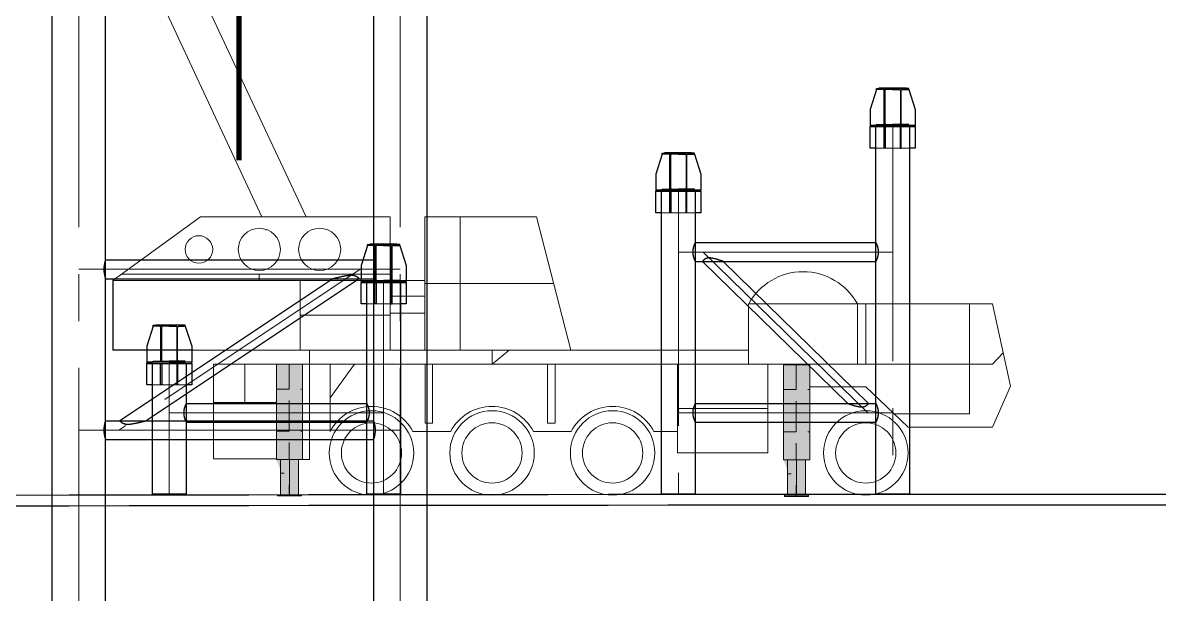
# Model space of a CAD drawing. Extents: x 1767995 to 4174245, y 542814 to 862564.
# Drawn here: x 3443239 to 3464449, y 821384 to 832045 of the extents above; entities that cross this region are included whole.
import ezdxf

# ---------------------------------------------------------------- set-up
doc = ezdxf.new("R2010")
doc.units = 0
doc.header["$LTSCALE"] = 3500
for name, pattern in [('ACAD_ISO08W100', [36, 24, -3, 6, -3]), ('CENTER', [2, 1.25, -0.25, 0.25, -0.25]), ('DASHED', [0.75, 0.5, -0.25])]:
    doc.linetypes.add(name, pattern=pattern)
for name, color, linetype, lineweight in [('1粗实线', 1, 'Continuous', 30), ('3中心线', 6, 'CENTER', 18), ('4虚线', 2, 'DASHED', 18), ('6标注线', 7, 'Continuous', 13), ('细实线', 7, 'Continuous', 15)]:
    doc.layers.add(name, color=color, linetype=linetype, lineweight=lineweight)

# ---------------------------------------------------------------- blocks, each defined once
blk = doc.blocks.new('werwerer')
at = {"layer": '1粗实线', "elevation": 0}
for points in [[(193795, 41794, 0.464316), (193777, 41816), (193651, 41816), (193531, 41444), (193531, 41144), (193651, 41144), (193651, 41164), (193777, 41164, 0.464316), (193795, 41186)], [(193951, 41144), (193651, 41144), (193651, 41164), (193777, 41164, 0.414214), (193795, 41182), (193795, 41798, 0.414214), (193777, 41816), (193651, 41816), (193651, 41836), (193951, 41836), (193951, 41816), (193826, 41816, 0.414214), (193808, 41798), (193808, 41182, 0.414214), (193826, 41164), (193951, 41164)], [(193951, 41144), (194251, 41144), (194251, 41164), (194126, 41164, -0.414214), (194108, 41182), (194108, 41798, -0.414214), (194126, 41816), (194251, 41816), (194251, 41836), (193951, 41836), (193951, 41816), (194077, 41816, -0.414214), (194095, 41798), (194095, 41182, -0.414214), (194077, 41164), (193951, 41164)], [(194108, 41794, -0.464316), (194126, 41816), (194251, 41816), (194371, 41444), (194371, 41144), (194251, 41144), (194251, 41164), (194126, 41164, -0.464316), (194108, 41186)]]:
    blk.add_lwpolyline(points, format="xyb", close=True, dxfattribs=at)
blk.add_lwpolyline([(193701, 41846), (194201, 41846), (194201, 41836), (193701, 41836)], close=True, dxfattribs=at)
blk = doc.blocks.new('tertert')
at = {"layer": '1粗实线'}
for p, q in [((203266, 43306, 0), (206636, 43306, 0)), ((203266, 42955, 0), (206636, 42955, 0)), ((203401, 42955, 0), (206112, 40306, 0)), ((203791, 42955, 0), (206502, 40306, 0)), ((203266, 40306, 0), (206636, 40306, 0)), ((203266, 39955, 0), (206636, 39955, 0))]:
    blk.add_line(p, q, dxfattribs=at)
at = {"layer": '1粗实线', "elevation": 0}
for points in [[(203266, 43306), (203266, 43306), (203266, 43305), (203266, 43305), (203265, 43304), (203265, 43303), (203264, 43301), (203263, 43299), (203262, 43297), (203261, 43295), (203260, 43293), (203259, 43290), (203257, 43287), (203256, 43284), (203255, 43280), (203253, 43276), (203251, 43272), (203250, 43268), (203248, 43264), (203246, 43259), (203244, 43255), (203243, 43250), (203241, 43244), (203239, 43239), (203237, 43234), (203236, 43228), (203234, 43222), (203232, 43216), (203231, 43210), (203229, 43204), (203228, 43198), (203227, 43191), (203225, 43185), (203224, 43178), (203223, 43171), (203223, 43165), (203222, 43158), (203221, 43151), (203221, 43144), (203221, 43137), (203221, 43130), (203221, 43124), (203221, 43117), (203221, 43110), (203222, 43103), (203223, 43096), (203223, 43089), (203224, 43083), (203225, 43076), (203227, 43070), (203228, 43063), (203229, 43057), (203231, 43051), (203232, 43045), (203234, 43039), (203236, 43033), (203237, 43027), (203239, 43022), (203241, 43016), (203243, 43011), (203244, 43006), (203246, 43002), (203248, 42997), (203250, 42993), (203251, 42988), (203253, 42984), (203255, 42981), (203256, 42977), (203257, 42974), (203259, 42971), (203260, 42968), (203261, 42966), (203262, 42964), (203263, 42962), (203264, 42960), (203265, 42958), (203265, 42957), (203266, 42956), (203266, 42955), (203266, 42955), (203266, 42955)], [(206636, 43306), (206636, 43306), (206637, 43305), (206637, 43305), (206637, 43304), (206638, 43303), (206639, 43301), (206640, 43299), (206641, 43297), (206642, 43295), (206643, 43293), (206644, 43290), (206645, 43287), (206647, 43284), (206648, 43280), (206650, 43276), (206652, 43272), (206653, 43268), (206655, 43264), (206657, 43259), (206658, 43255), (206660, 43250), (206662, 43244), (206664, 43239), (206666, 43234), (206667, 43228), (206669, 43222), (206671, 43216), (206672, 43210), (206674, 43204), (206675, 43198), (206676, 43191), (206677, 43185), (206679, 43178), (206679, 43171), (206680, 43165), (206681, 43158), (206681, 43151), (206682, 43144), (206682, 43137), (206682, 43130), (206682, 43124), (206682, 43117), (206681, 43110), (206681, 43103), (206680, 43096), (206679, 43089), (206679, 43083), (206677, 43076), (206676, 43070), (206675, 43063), (206674, 43057), (206672, 43051), (206671, 43045), (206669, 43039), (206667, 43033), (206666, 43027), (206664, 43022), (206662, 43016), (206660, 43011), (206658, 43006), (206657, 43002), (206655, 42997), (206653, 42993), (206652, 42988), (206650, 42984), (206648, 42981), (206647, 42977), (206645, 42974), (206644, 42971), (206643, 42968), (206642, 42966), (206641, 42964), (206640, 42962), (206639, 42960), (206638, 42958), (206637, 42957), (206637, 42956), (206637, 42955), (206636, 42955), (206636, 42955)], [(203266, 40306), (203266, 40306), (203266, 40305), (203266, 40305), (203265, 40304), (203265, 40303), (203264, 40301), (203263, 40299), (203262, 40297), (203261, 40295), (203260, 40293), (203259, 40290), (203257, 40287), (203256, 40284), (203255, 40280), (203253, 40276), (203251, 40272), (203250, 40268), (203248, 40264), (203246, 40259), (203244, 40255), (203243, 40250), (203241, 40244), (203239, 40239), (203237, 40234), (203236, 40228), (203234, 40222), (203232, 40216), (203231, 40210), (203229, 40204), (203228, 40198), (203227, 40191), (203225, 40185), (203224, 40178), (203223, 40171), (203223, 40165), (203222, 40158), (203221, 40151), (203221, 40144), (203221, 40137), (203221, 40130), (203221, 40124), (203221, 40117), (203221, 40110), (203222, 40103), (203223, 40096), (203223, 40089), (203224, 40083), (203225, 40076), (203227, 40070), (203228, 40063), (203229, 40057), (203231, 40051), (203232, 40045), (203234, 40039), (203236, 40033), (203237, 40027), (203239, 40022), (203241, 40016), (203243, 40011), (203244, 40006), (203246, 40002), (203248, 39997), (203250, 39993), (203251, 39988), (203253, 39984), (203255, 39981), (203256, 39977), (203257, 39974), (203259, 39971), (203260, 39968), (203261, 39966), (203262, 39964), (203263, 39962), (203264, 39960), (203265, 39958), (203265, 39957), (203266, 39956), (203266, 39955), (203266, 39955), (203266, 39955)], [(206636, 40306), (206636, 40306), (206637, 40305), (206637, 40305), (206637, 40304), (206638, 40303), (206639, 40301), (206640, 40299), (206641, 40297), (206642, 40295), (206643, 40293), (206644, 40290), (206645, 40287), (206647, 40284), (206648, 40280), (206650, 40276), (206652, 40272), (206653, 40268), (206655, 40264), (206657, 40259), (206658, 40255), (206660, 40250), (206662, 40244), (206664, 40239), (206666, 40234), (206667, 40228), (206669, 40222), (206671, 40216), (206672, 40210), (206674, 40204), (206675, 40198), (206676, 40191), (206677, 40185), (206679, 40178), (206679, 40171), (206680, 40165), (206681, 40158), (206681, 40151), (206682, 40144), (206682, 40137), (206682, 40130), (206682, 40124), (206682, 40117), (206681, 40110), (206681, 40103), (206680, 40096), (206679, 40089), (206679, 40083), (206677, 40076), (206676, 40070), (206675, 40063), (206674, 40057), (206672, 40051), (206671, 40045), (206669, 40039), (206667, 40033), (206666, 40027), (206664, 40022), (206662, 40016), (206660, 40011), (206658, 40006), (206657, 40002), (206655, 39997), (206653, 39993), (206652, 39988), (206650, 39984), (206648, 39981), (206647, 39977), (206645, 39974), (206644, 39971), (206643, 39968), (206642, 39966), (206641, 39964), (206640, 39962), (206639, 39960), (206638, 39958), (206637, 39957), (206637, 39956), (206637, 39955), (206636, 39955), (206636, 39955)]]:
    blk.add_lwpolyline(points, dxfattribs=at)
at = {"layer": '1粗实线'}
for points in [[(203791, 42955), (203791, 42955), (203790, 42955), (203789, 42956), (203788, 42956), (203785, 42957), (203783, 42958), (203780, 42959), (203776, 42960), (203773, 42961), (203768, 42963), (203764, 42964), (203758, 42966), (203753, 42968), (203747, 42970), (203741, 42972), (203734, 42974), (203727, 42977), (203720, 42979), (203712, 42981), (203705, 42984), (203696, 42986), (203688, 42989), (203680, 42991), (203671, 42994), (203662, 42997), (203653, 42999), (203644, 43002), (203635, 43004), (203625, 43006), (203616, 43008), (203607, 43010), (203598, 43012), (203589, 43014), (203580, 43016), (203571, 43017), (203562, 43018), (203553, 43019), (203545, 43020), (203537, 43020), (203529, 43020), (203522, 43020), (203515, 43020), (203508, 43019), (203501, 43018), (203494, 43017), (203488, 43016), (203482, 43014), (203477, 43012), (203472, 43010), (203467, 43008), (203462, 43006), (203457, 43004), (203453, 43002), (203449, 42999), (203445, 42997), (203441, 42994), (203438, 42991), (203434, 42989), (203431, 42986), (203428, 42984), (203426, 42981), (203423, 42979), (203420, 42977), (203418, 42974), (203416, 42972), (203414, 42970), (203412, 42968), (203410, 42966), (203409, 42964), (203407, 42963), (203406, 42961), (203405, 42960), (203404, 42959), (203403, 42958), (203402, 42957), (203402, 42956), (203401, 42956), (203401, 42955), (203401, 42955), (203401, 42955)], [(206112, 40306), (206112, 40306), (206112, 40306), (206114, 40305), (206115, 40305), (206117, 40304), (206120, 40303), (206123, 40302), (206126, 40301), (206130, 40299), (206135, 40298), (206139, 40296), (206144, 40295), (206150, 40293), (206156, 40291), (206162, 40289), (206169, 40287), (206176, 40284), (206183, 40282), (206190, 40279), (206198, 40277), (206206, 40274), (206215, 40272), (206223, 40269), (206232, 40267), (206241, 40264), (206250, 40262), (206259, 40259), (206268, 40257), (206278, 40255), (206287, 40252), (206296, 40250), (206305, 40249), (206314, 40247), (206323, 40245), (206332, 40244), (206341, 40243), (206349, 40242), (206358, 40241), (206366, 40241), (206374, 40241), (206381, 40241), (206388, 40241), (206395, 40242), (206402, 40243), (206408, 40244), (206415, 40245), (206420, 40247), (206426, 40249), (206431, 40250), (206436, 40252), (206441, 40255), (206446, 40257), (206450, 40259), (206454, 40262), (206458, 40264), (206462, 40267), (206465, 40269), (206468, 40272), (206472, 40274), (206475, 40277), (206477, 40279), (206480, 40282), (206482, 40284), (206485, 40287), (206487, 40289), (206489, 40291), (206491, 40293), (206492, 40295), (206494, 40296), (206495, 40298), (206497, 40299), (206498, 40301), (206499, 40302), (206500, 40303), (206500, 40304), (206501, 40305), (206502, 40305), (206502, 40306), (206502, 40306), (206502, 40306)]]:
    blk.add_lwpolyline(points, dxfattribs=at)
at = {"layer": '3中心线'}
for p, q in [((202951, 43130, 0), (206951, 43130, 0)), ((203416, 43130, 0), (206486, 40130, 0)), ((202951, 40130, 0), (206951, 40130, 0))]:
    blk.add_line(p, q, dxfattribs=at)
blk = doc.blocks.new('rgdfggfg')
at = {"layer": '细实线'}
h = blk.add_hatch(dxfattribs=at)
h.set_pattern_fill('ANGLE', color=2, scale=112.5)
h.set_pattern_definition([(0, (12213782.6, -1811984.66), (0, 785.8125), [571.5, -214.3125]), (90, (12213782.6, -1811984.66), (-785.8125, 5e-14), [571.5, -214.3125])])
h.paths.add_polyline_path([(12312505, -1150970), (12312955, -1150970), (12312955, -1150992), (12312505, -1150992)])
h.paths.add_polyline_path([(12312974, -1150313), (12312485, -1150313), (12312485, -1148950), (12312485, -1148538), (12312974, -1148538)])
edge = h.paths.add_edge_path()
edge.add_line((12312898, -1150313), (12312898, -1150970))
edge.add_line((12312561, -1150313), (12312561, -1150970))
edge.add_line((12312730, -1150313), (12312730, -1150970))
h = blk.add_hatch(color=2, dxfattribs=at)
h.dxf.hatch_style = 1
h.paths.add_polyline_path([(12312505, -1150970), (12312955, -1150970), (12312955, -1150992), (12312505, -1150992)])
h.paths.add_polyline_path([(12312974, -1150313), (12312485, -1150313), (12312485, -1148950), (12312485, -1148538), (12312974, -1148538)])
edge = h.paths.add_edge_path()
edge.add_line((12312898, -1150313), (12312898, -1150970))
edge.add_line((12312561, -1150313), (12312561, -1150970))
edge.add_line((12312730, -1150313), (12312730, -1150970))
h = blk.add_hatch(dxfattribs=at)
h.set_pattern_fill('ANGLE', color=2, scale=112.5)
h.set_pattern_definition([(0, (12223246.3, -1811974.5), (0, 785.8125), [571.5, -214.3125]), (90, (12223246.3, -1811974.5), (-785.8125, 5e-14), [571.5, -214.3125])])
h.paths.add_polyline_path([(12321968, -1150960), (12322418, -1150960), (12322418, -1150982), (12321968, -1150982)])
h.paths.add_polyline_path([(12322438, -1150303), (12321949, -1150303), (12321949, -1148940), (12321949, -1148528), (12322438, -1148528)])
edge = h.paths.add_edge_path()
edge.add_line((12322362, -1150303), (12322362, -1150960))
edge.add_line((12322025, -1150303), (12322025, -1150960))
edge.add_line((12322193, -1150303), (12322193, -1150960))
h = blk.add_hatch(color=2, dxfattribs=at)
h.dxf.hatch_style = 1
h.paths.add_polyline_path([(12321968, -1150960), (12322418, -1150960), (12322418, -1150982), (12321968, -1150982)])
h.paths.add_polyline_path([(12322438, -1150303), (12321949, -1150303), (12321949, -1148940), (12321949, -1148528), (12322438, -1148528)])
edge = h.paths.add_edge_path()
edge.add_line((12322362, -1150303), (12322362, -1150960))
edge.add_line((12322025, -1150303), (12322025, -1150960))
edge.add_line((12322193, -1150303), (12322193, -1150960))
h = blk.add_hatch(color=2, dxfattribs=at)
h.dxf.hatch_style = 1
h.paths.add_polyline_path([(12312505, -1150970), (12312955, -1150970), (12312955, -1150992), (12312505, -1150992)])
edge = h.paths.add_edge_path()
edge.add_line((12312898, -1150313), (12312898, -1150970))
edge.add_line((12312561, -1150313), (12312561, -1150970))
edge.add_line((12312730, -1150313), (12312730, -1150970))
edge.add_line((12312974, -1150313), (12312485, -1150313))
h = blk.add_hatch(color=2, dxfattribs=at)
h.dxf.hatch_style = 1
h.paths.add_polyline_path([(12312561, -1150313), (12312898, -1150313), (12312898, -1150970), (12312561, -1150970)], flags=17)
h.paths.add_polyline_path([(12312505, -1150970), (12312955, -1150970), (12312955, -1150992), (12312505, -1150992)])
edge = h.paths.add_edge_path()
edge.add_line((12312898, -1150313), (12312898, -1150970))
edge.add_line((12312561, -1150313), (12312561, -1150970))
edge.add_line((12312730, -1150313), (12312730, -1150970))
edge.add_line((12312974, -1150313), (12312485, -1150313))
h = blk.add_hatch(color=2, dxfattribs=at)
h.dxf.hatch_style = 1
h.paths.add_polyline_path([(12321968, -1150960), (12322418, -1150960), (12322418, -1150982), (12321968, -1150982)])
edge = h.paths.add_edge_path()
edge.add_line((12322362, -1150303), (12322362, -1150960))
edge.add_line((12322025, -1150303), (12322025, -1150960))
edge.add_line((12322193, -1150303), (12322193, -1150960))
edge.add_line((12322438, -1150303), (12321949, -1150303))
h = blk.add_hatch(color=2, dxfattribs=at)
h.dxf.hatch_style = 1
h.paths.add_polyline_path([(12322025, -1150303), (12322362, -1150303), (12322362, -1150960), (12322025, -1150960)], flags=17)
h.paths.add_polyline_path([(12321968, -1150960), (12322418, -1150960), (12322418, -1150982), (12321968, -1150982)])
edge = h.paths.add_edge_path()
edge.add_line((12322362, -1150303), (12322362, -1150960))
edge.add_line((12322025, -1150303), (12322025, -1150960))
edge.add_line((12322193, -1150303), (12322193, -1150960))
edge.add_line((12322438, -1150303), (12321949, -1150303))
at = {"color": 1}
for p in [(12325491, -1146965), (12323989, -1148262)]:
    blk.add_line(p, (12325491, -1148262), dxfattribs=at)
at = {"layer": '细实线', "color": 1}
for p, q in [((12334648, -1118597), (12321883, -1145780)), ((12335281, -1118797), (12322709, -1145780)), ((12316944, -1148262), (12317585, -1145780)), ((12317585, -1145780), (12319665, -1145780)), ((12319008, -1145780), (12319008, -1148262)), ((12319665, -1145780), (12319665, -1148262)), ((12323857, -1145780), (12320316, -1145780)), ((12320316, -1145780), (12320316, -1148262)), ((12325491, -1146965), (12323857, -1145780)), ((12322628, -1146027), (12322633, -1146012)), ((12317264, -1147021), (12319665, -1147021)), ((12320316, -1146965), (12319665, -1146965)), ((12325326, -1146845), (12320316, -1146845)), ((12320316, -1148262), (12320316, -1146965)), ((12325491, -1146965), (12320316, -1146965)), ((12321994, -1146965), (12321994, -1148262)), ((12322758, -1146845), (12322758, -1146965)), ((12308739, -1148933), (12309077, -1147403)), ((12309077, -1147403), (12309502, -1147403)), ((12309502, -1149453), (12309502, -1147403)), ((12309502, -1147403), (12311439, -1147403)), ((12311439, -1147403), (12313625, -1147403)), ((12311439, -1148528), (12311439, -1147403)), ((12311596, -1147403), (12311596, -1148528)), ((12313625, -1147403), (12313625, -1148528)), ((12319665, -1147257), (12320316, -1147257)), ((12319665, -1147575), (12320316, -1147575)), ((12321994, -1147613), (12320316, -1147613)), ((12313625, -1148262), (12318091, -1148262)), ((12316944, -1148262), (12319665, -1148262)), ((12318091, -1148262), (12318414, -1148528)), ((12323989, -1148262), (12320316, -1148262)), ((12308876, -1148315), (12309077, -1148528)), ((12309077, -1148528), (12309502, -1148528)), ((12309502, -1148528), (12311439, -1148528)), ((12311439, -1148528), (12322438, -1148528)), ((12313269, -1148528), (12313269, -1150182)), ((12314953, -1150182), (12314953, -1148528)), ((12321436, -1149155), (12320979, -1148528)), ((12321436, -1149782), (12321436, -1148528)), ((12321818, -1148528), (12321818, -1150303)), ((12322438, -1148528), (12323609, -1148528)), ((12323024, -1149238), (12323024, -1148528)), ((12323609, -1150293), (12323609, -1148528)), ((12309077, -1149701), (12308739, -1148933)), ((12311439, -1148950), (12310647, -1149701)), ((12311439, -1148950), (12312485, -1148950)), ((12313269, -1149355), (12314953, -1149355)), ((12322438, -1149238), (12323609, -1149238)), ((12310908, -1149453), (12309502, -1149453)), ((12310647, -1149701), (12309077, -1149701)), ((12314953, -1149782), (12315393, -1149782)), ((12316936, -1149782), (12317643, -1149782)), ((12319186, -1149782), (12319893, -1149782)), ((12313269, -1150182), (12314953, -1150182)), ((12321949, -1150303), (12321818, -1150303)), ((12322438, -1150293), (12323609, -1150293))]:
    blk.add_line(p, q, dxfattribs=at)
at = {"layer": '细实线', "color": 2}
for p, q in [((12312485, -1148950), (12312485, -1148538)), ((12312485, -1148538), (12312974, -1148538)), ((12312974, -1148538), (12312974, -1150313)), ((12321949, -1148940), (12321949, -1148528)), ((12321949, -1148528), (12322438, -1148528)), ((12322438, -1148528), (12322438, -1150303)), ((12312485, -1148950), (12312485, -1150313)), ((12321949, -1148940), (12321949, -1150303)), ((12312974, -1150313), (12312485, -1150313)), ((12312561, -1150313), (12312561, -1150970)), ((12312730, -1150313), (12312730, -1150970)), ((12312898, -1150313), (12312898, -1150970)), ((12322438, -1150303), (12321949, -1150303)), ((12322025, -1150303), (12322025, -1150960)), ((12322193, -1150303), (12322193, -1150960)), ((12322362, -1150303), (12322362, -1150960))]:
    blk.add_line(p, q, dxfattribs=at)
at = {"layer": '细实线', "color": 1}
for points in [[(12318414, -1148262), (12321818, -1148262), (12321818, -1148528), (12318414, -1148528)], [(12317238, -1148528), (12317377, -1148528), (12317377, -1149624), (12317238, -1149624)], [(12319526, -1148528), (12319664, -1148528), (12319664, -1149624), (12319526, -1149624)]]:
    blk.add_lwpolyline(points, close=True, dxfattribs=at)
at = {"layer": '细实线', "color": 2}
for points in [[(12312561, -1150313), (12312898, -1150313), (12312898, -1150970), (12312561, -1150970)], [(12322025, -1150303), (12322362, -1150303), (12322362, -1150960), (12322025, -1150960)], [(12312505, -1150970), (12312955, -1150970), (12312955, -1150992), (12312505, -1150992)], [(12321968, -1150960), (12322418, -1150960), (12322418, -1150982), (12321968, -1150982)]]:
    blk.add_lwpolyline(points, close=True, dxfattribs=at)
at = {"layer": '细实线', "color": 1}
for centre, radius in [((12321630, -1146385), 393), ((12322756, -1146385), 393), ((12323883, -1146385), 256), ((12311439, -1150182), 788), ((12316164, -1150182), 788), ((12318414, -1150182), 788), ((12320664, -1150182), 788), ((12311439, -1150182), 562), ((12316164, -1150182), 562), ((12318414, -1150182), 562), ((12320664, -1150182), 562)]:
    blk.add_circle(centre, radius, dxfattribs=at)
for centre, radius, start, end in [((12312610, -1147957), 1156, 28.659, 151.341), ((12316164, -1150182), 869, 90, 152.5463), ((12316164, -1150182), 869, 27.4537, 90), ((12318414, -1150182), 869, 90, 152.5463), ((12318414, -1150182), 869, 27.4537, 90), ((12320664, -1150182), 869, 90, 152.5463), ((12320664, -1150182), 869, 27.4537, 90)]:
    blk.add_arc(centre, radius, start, end, dxfattribs=at)
blk = doc.blocks.new('etretrt')
at = {"color": 1, "linetype": 'ACAD_ISO08W100', "lineweight": 13, "ltscale": 50}
blk.add_line((92131, 41416, 0), (98131, 41416, 0), dxfattribs=at)
at = {"layer": '1粗实线'}
for p, q in [((91631, 70575, 0), (91631, 12025, 0)), ((97631, 70575, 0), (97631, 11995, 0)), ((92631, 44591, 0), (97631, 44591, 0)), ((92631, 44240, 0), (97631, 44240, 0)), ((96872, 44240, 0), (92899, 41591, 0)), ((97364, 44240, 0), (93391, 41591, 0)), ((92631, 41591, 0), (97631, 41591, 0)), ((92631, 41240, 0), (97631, 41240, 0))]:
    blk.add_line(p, q, dxfattribs=at)
at = {"layer": '1粗实线', "elevation": 0}
for points in [[(92631, 12025), (92631, 70575)], [(98631, 11995), (98631, 70575)]]:
    blk.add_lwpolyline(points, dxfattribs=at)
at = {"layer": '1粗实线'}
for points in [[(92631, 44591), (92631, 44591), (92631, 44591), (92631, 44590), (92631, 44589), (92630, 44588), (92630, 44586), (92629, 44585), (92628, 44583), (92628, 44580), (92627, 44578), (92626, 44575), (92625, 44572), (92624, 44569), (92623, 44565), (92622, 44562), (92621, 44558), (92619, 44553), (92618, 44549), (92617, 44544), (92616, 44540), (92615, 44535), (92613, 44530), (92612, 44524), (92611, 44519), (92610, 44513), (92609, 44507), (92607, 44501), (92606, 44495), (92605, 44489), (92604, 44483), (92604, 44476), (92603, 44470), (92602, 44463), (92601, 44457), (92601, 44450), (92600, 44443), (92600, 44436), (92600, 44429), (92600, 44423), (92600, 44416), (92600, 44409), (92600, 44402), (92600, 44395), (92600, 44388), (92601, 44381), (92601, 44375), (92602, 44368), (92603, 44361), (92604, 44355), (92604, 44348), (92605, 44342), (92606, 44336), (92607, 44330), (92609, 44324), (92610, 44318), (92611, 44312), (92612, 44307), (92613, 44302), (92615, 44296), (92616, 44292), (92617, 44287), (92618, 44282), (92619, 44278), (92621, 44274), (92622, 44270), (92623, 44266), (92624, 44263), (92625, 44259), (92626, 44256), (92627, 44253), (92628, 44251), (92628, 44249), (92629, 44247), (92630, 44245), (92630, 44243), (92631, 44242), (92631, 44241), (92631, 44241), (92631, 44240), (92631, 44240)], [(97631, 44591), (97631, 44591), (97632, 44591), (97632, 44590), (97632, 44589), (97633, 44588), (97633, 44586), (97634, 44585), (97634, 44583), (97635, 44580), (97636, 44578), (97637, 44575), (97638, 44572), (97639, 44569), (97640, 44565), (97641, 44562), (97642, 44558), (97643, 44553), (97645, 44549), (97646, 44544), (97647, 44540), (97648, 44535), (97650, 44530), (97651, 44524), (97652, 44519), (97653, 44513), (97654, 44507), (97655, 44501), (97656, 44495), (97657, 44489), (97658, 44483), (97659, 44476), (97660, 44470), (97661, 44463), (97661, 44457), (97662, 44450), (97662, 44443), (97663, 44436), (97663, 44429), (97663, 44423), (97663, 44416), (97663, 44409), (97663, 44402), (97663, 44395), (97662, 44388), (97662, 44381), (97661, 44375), (97661, 44368), (97660, 44361), (97659, 44355), (97658, 44348), (97657, 44342), (97656, 44336), (97655, 44330), (97654, 44324), (97653, 44318), (97652, 44312), (97651, 44307), (97650, 44302), (97648, 44296), (97647, 44292), (97646, 44287), (97645, 44282), (97643, 44278), (97642, 44274), (97641, 44270), (97640, 44266), (97639, 44263), (97638, 44259), (97637, 44256), (97636, 44253), (97635, 44251), (97634, 44249), (97634, 44247), (97633, 44245), (97633, 44243), (97632, 44242), (97632, 44241), (97632, 44241), (97631, 44240), (97631, 44240)], [(96872, 44240), (96872, 44240), (96873, 44240), (96875, 44241), (96877, 44241), (96880, 44242), (96883, 44243), (96887, 44244), (96892, 44245), (96897, 44247), (96903, 44248), (96909, 44250), (96916, 44251), (96923, 44253), (96931, 44255), (96939, 44257), (96948, 44260), (96957, 44262), (96967, 44264), (96977, 44267), (96988, 44269), (96998, 44272), (97009, 44274), (97021, 44277), (97032, 44279), (97044, 44282), (97056, 44284), (97068, 44287), (97080, 44289), (97092, 44291), (97104, 44294), (97116, 44296), (97128, 44298), (97140, 44299), (97152, 44301), (97163, 44302), (97174, 44303), (97185, 44304), (97196, 44305), (97206, 44305), (97216, 44305), (97225, 44305), (97234, 44305), (97243, 44304), (97251, 44303), (97259, 44302), (97267, 44301), (97274, 44299), (97280, 44298), (97287, 44296), (97293, 44294), (97298, 44291), (97303, 44289), (97308, 44287), (97313, 44284), (97317, 44282), (97321, 44279), (97325, 44277), (97329, 44274), (97332, 44272), (97336, 44269), (97339, 44267), (97341, 44264), (97344, 44262), (97346, 44260), (97349, 44257), (97351, 44255), (97353, 44253), (97354, 44251), (97356, 44250), (97357, 44248), (97359, 44247), (97360, 44245), (97361, 44244), (97362, 44243), (97363, 44242), (97363, 44241), (97364, 44241), (97364, 44240), (97364, 44240), (97364, 44240)], [(92631, 41591), (92631, 41591), (92631, 41591), (92631, 41590), (92631, 41589), (92630, 41588), (92630, 41586), (92629, 41585), (92628, 41583), (92628, 41580), (92627, 41578), (92626, 41575), (92625, 41572), (92624, 41569), (92623, 41565), (92622, 41562), (92621, 41558), (92619, 41553), (92618, 41549), (92617, 41544), (92616, 41540), (92615, 41535), (92613, 41530), (92612, 41524), (92611, 41519), (92610, 41513), (92609, 41507), (92607, 41501), (92606, 41495), (92605, 41489), (92604, 41483), (92604, 41476), (92603, 41470), (92602, 41463), (92601, 41457), (92601, 41450), (92600, 41443), (92600, 41436), (92600, 41429), (92600, 41423), (92600, 41416), (92600, 41409), (92600, 41402), (92600, 41395), (92600, 41388), (92601, 41381), (92601, 41375), (92602, 41368), (92603, 41361), (92604, 41355), (92604, 41348), (92605, 41342), (92606, 41336), (92607, 41330), (92609, 41324), (92610, 41318), (92611, 41312), (92612, 41307), (92613, 41302), (92615, 41296), (92616, 41292), (92617, 41287), (92618, 41282), (92619, 41278), (92621, 41274), (92622, 41270), (92623, 41266), (92624, 41263), (92625, 41259), (92626, 41256), (92627, 41253), (92628, 41251), (92628, 41249), (92629, 41247), (92630, 41245), (92630, 41243), (92631, 41242), (92631, 41241), (92631, 41241), (92631, 41240), (92631, 41240)], [(92899, 41591), (92899, 41591), (92899, 41591), (92899, 41590), (92900, 41590), (92900, 41589), (92901, 41588), (92902, 41587), (92903, 41586), (92904, 41585), (92905, 41583), (92907, 41582), (92908, 41580), (92910, 41578), (92912, 41576), (92914, 41574), (92916, 41572), (92919, 41569), (92921, 41567), (92924, 41565), (92927, 41562), (92930, 41560), (92934, 41557), (92938, 41555), (92941, 41552), (92945, 41549), (92950, 41547), (92955, 41545), (92959, 41542), (92965, 41540), (92970, 41538), (92976, 41536), (92983, 41534), (92989, 41532), (92996, 41530), (93004, 41529), (93011, 41528), (93020, 41527), (93028, 41526), (93037, 41526), (93047, 41526), (93057, 41526), (93067, 41526), (93078, 41527), (93088, 41528), (93100, 41529), (93111, 41530), (93123, 41532), (93135, 41534), (93147, 41536), (93159, 41538), (93171, 41540), (93183, 41542), (93195, 41545), (93207, 41547), (93219, 41549), (93231, 41552), (93242, 41555), (93254, 41557), (93265, 41560), (93275, 41562), (93286, 41565), (93296, 41567), (93305, 41569), (93315, 41572), (93323, 41574), (93332, 41576), (93340, 41578), (93347, 41580), (93354, 41582), (93360, 41583), (93366, 41585), (93371, 41586), (93376, 41587), (93380, 41588), (93383, 41589), (93386, 41590), (93388, 41590), (93389, 41591), (93390, 41591), (93391, 41591)], [(97631, 41591), (97631, 41591), (97632, 41591), (97632, 41590), (97632, 41589), (97633, 41588), (97633, 41586), (97634, 41585), (97634, 41583), (97635, 41580), (97636, 41578), (97637, 41575), (97638, 41572), (97639, 41569), (97640, 41565), (97641, 41562), (97642, 41558), (97643, 41553), (97645, 41549), (97646, 41544), (97647, 41540), (97648, 41535), (97650, 41530), (97651, 41524), (97652, 41519), (97653, 41513), (97654, 41507), (97655, 41501), (97656, 41495), (97657, 41489), (97658, 41483), (97659, 41476), (97660, 41470), (97661, 41463), (97661, 41457), (97662, 41450), (97662, 41443), (97663, 41436), (97663, 41429), (97663, 41423), (97663, 41416), (97663, 41409), (97663, 41402), (97663, 41395), (97662, 41388), (97662, 41381), (97661, 41375), (97661, 41368), (97660, 41361), (97659, 41355), (97658, 41348), (97657, 41342), (97656, 41336), (97655, 41330), (97654, 41324), (97653, 41318), (97652, 41312), (97651, 41307), (97650, 41302), (97648, 41296), (97647, 41292), (97646, 41287), (97645, 41282), (97643, 41278), (97642, 41274), (97641, 41270), (97640, 41266), (97639, 41263), (97638, 41259), (97637, 41256), (97636, 41253), (97635, 41251), (97634, 41249), (97634, 41247), (97633, 41245), (97633, 41243), (97632, 41242), (97632, 41241), (97632, 41241), (97631, 41240), (97631, 41240)]]:
    blk.add_lwpolyline(points, dxfattribs=at)
at = {"layer": '3中心线'}
for p, q in [((92131, 70575, 0), (92131, 12025, 0)), ((98131, 70575, 0), (98131, 11995, 0)), ((92131, 44416, 0), (98131, 44416, 0)), ((97381, 44416, 0), (92881, 41416, 0)), ((92131, 41416, 0), (98131, 41416, 0))]:
    blk.add_line(p, q, dxfattribs=at)
at = {"layer": '3中心线', "color": 1, "linetype": 'ACAD_ISO08W100', "lineweight": 13, "ltscale": 50}
blk.add_line((92131, 44416, 0), (98131, 44416, 0), dxfattribs=at)
at = {"layer": '细实线', "ltscale": 3, "const_width": 100, "elevation": 0}
blk.add_lwpolyline([(95122, 46449), (95122, 73702)], dxfattribs=at)

msp = doc.modelspace()

# ---------------------------------------------------------------- linework, layer by layer
at = {"layer": '1粗实线', "ltscale": 4}
for p, q in [((3459893.7, 830126.4, 0), (3459053.7, 830126.4, 0)), ((3459053.7, 830126.4, 0), (3459053.7, 830106.4, 0)), ((3459053.7, 830106.4, 0), (3459893.7, 830106.4, 0)), ((3459312.7, 830106.4, 0), (3459334.7, 830106.4, 0)), ((3459312.7, 829706.4, 0), (3459312.7, 830106.4, 0)), ((3459334.7, 830106.4, 0), (3459334.7, 829706.4, 0)), ((3459634.7, 830106.4, 0), (3459612.7, 830106.4, 0)), ((3459612.7, 830106.4, 0), (3459612.7, 829706.4, 0)), ((3459634.7, 829706.4, 0), (3459634.7, 830106.4, 0)), ((3459893.7, 830106.4, 0), (3459893.7, 830126.4, 0)), ((3459334.7, 829706.4, 0), (3459312.7, 829706.4, 0)), ((3459612.7, 829706.4, 0), (3459634.7, 829706.4, 0)), ((3455893.7, 828920.7, -0.1), (3455053.7, 828920.7, -0.1)), ((3455053.7, 828920.7, -0.1), (3455053.7, 828900.7, -0.1)), ((3455053.7, 828900.7, -0.1), (3455893.7, 828900.7, -0.1)), ((3455312.7, 828900.7, -0.1), (3455334.7, 828900.7, -0.1)), ((3455312.7, 828500.7, -0.1), (3455312.7, 828900.7, -0.1)), ((3455334.7, 828900.7, -0.1), (3455334.7, 828500.7, -0.1)), ((3455612.7, 828900.7, -0.1), (3455612.7, 828500.7, -0.1)), ((3455634.7, 828500.7, -0.1), (3455634.7, 828900.7, -0.1)), ((3455893.7, 828900.7, -0.1), (3455893.7, 828920.7, -0.1)), ((3455334.7, 828500.7, -0.1), (3455312.7, 828500.7, -0.1)), ((3450393.7, 827218.8, 0), (3449553.7, 827218.8, 0)), ((3449553.7, 827218.8, 0), (3449553.7, 827198.8, 0)), ((3449553.7, 827198.8, 0), (3450393.7, 827198.8, 0)), ((3449812.7, 827198.8, 0), (3449834.7, 827198.8, 0)), ((3449812.7, 826798.8, 0), (3449812.7, 827198.8, 0)), ((3449834.7, 827198.8, 0), (3449834.7, 826798.8, 0)), ((3450134.7, 827198.8, 0), (3450112.7, 827198.8, 0)), ((3450112.7, 827198.8, 0), (3450112.7, 826798.8, 0)), ((3450134.7, 826798.8, 0), (3450134.7, 827198.8, 0)), ((3450393.7, 827198.8, 0), (3450393.7, 827218.8, 0)), ((3449834.7, 826798.8, 0), (3449812.7, 826798.8, 0)), ((3450112.7, 826798.8, 0), (3450134.7, 826798.8, 0)), ((3446393.7, 825710.9, -0.1), (3445553.7, 825710.9, -0.1)), ((3445553.7, 825710.9, -0.1), (3445553.7, 825690.9, -0.1)), ((3446393.7, 825690.9, -0.1), (3446393.7, 825710.9, -0.1)), ((3445553.7, 825690.9, -0.1), (3446393.7, 825690.9, -0.1)), ((3445812.7, 825690.9, -0.1), (3445834.7, 825690.9, -0.1)), ((3445812.7, 825290.9, -0.1), (3445812.7, 825690.9, -0.1)), ((3445834.7, 825690.9, -0.1), (3445834.7, 825290.9, -0.1)), ((3446112.7, 825690.9, -0.1), (3446112.7, 825290.9, -0.1)), ((3446134.7, 825290.9, -0.1), (3446134.7, 825690.9, -0.1)), ((3445834.7, 825290.9, -0.1), (3445812.7, 825290.9, -0.1))]:
    msp.add_line(p, q, dxfattribs=at)
at = {"layer": '1粗实线'}
for p, q in [((3459053.7, 829706.4, 0), (3459053.7, 830106.4, 0)), ((3459053.7, 830106.4, 0), (3459893.7, 830106.4, 0)), ((3459893.7, 830106.4, 0), (3459893.7, 829706.4, 0)), ((3459158.7, 829706.4, 0), (3459053.7, 829706.4, 0)), ((3459893.7, 829706.4, 0), (3459788.7, 829706.4, 0)), ((3455053.7, 828500.7, -0.1), (3455053.7, 828900.7, -0.1)), ((3455053.7, 828900.7, -0.1), (3455893.7, 828900.7, -0.1)), ((3455893.7, 828900.7, -0.1), (3455893.7, 828500.7, -0.1)), ((3455158.7, 828500.7, -0.1), (3455053.7, 828500.7, -0.1)), ((3455893.7, 828500.7, -0.1), (3455788.7, 828500.7, -0.1)), ((3449553.7, 826798.8, 0), (3449553.7, 827198.8, 0)), ((3449553.7, 827198.8, 0), (3450393.7, 827198.8, 0)), ((3450393.7, 827198.8, 0), (3450393.7, 826798.8, 0)), ((3449658.7, 826798.8, 0), (3449553.7, 826798.8, 0)), ((3450393.7, 826798.8, 0), (3450288.7, 826798.8, 0)), ((3445553.7, 825290.9, -0.1), (3445553.7, 825690.9, -0.1)), ((3445553.7, 825690.9, -0.1), (3446393.7, 825690.9, -0.1)), ((3446393.7, 825690.9, -0.1), (3446393.7, 825290.9, -0.1)), ((3445658.7, 825290.9, -0.1), (3445553.7, 825290.9, -0.1)), ((3446393.7, 825290.9, -0.1), (3446288.7, 825290.9, -0.1)), ((3446288.7, 824943.8, 0.1), (3449658.7, 824943.8, -0.1)), ((3446288.7, 824592.8, 0.1), (3449658.7, 824592.8, -0.1))]:
    msp.add_line(p, q, dxfattribs=at)
for points, elevation in [([(3459158.7, 823249.4), (3459158.7, 830106.4), (3459788.7, 830106.4), (3459788.7, 823249.4), (3459158.7, 823249.4)], -0.1), ([(3455158.7, 823249.4), (3455158.7, 828900.7), (3455788.7, 828900.7), (3455788.7, 823249.4), (3455158.7, 823249.4)], -0.1), ([(3449658.7, 823249.4), (3449658.7, 827198.8), (3450288.7, 827198.8), (3450288.7, 823249.4), (3449658.7, 823249.4)], -0.1), ([(3445658.7, 823249.4), (3445658.7, 825690.9), (3446288.7, 825690.9), (3446288.7, 823249.4), (3445658.7, 823249.4)], -0.1), ([(3446288.7, 824943.8), (3446288.6, 824943.7), (3446288.4, 824943.3), (3446288.1, 824942.6), (3446287.7, 824941.7), (3446287.1, 824940.5), (3446286.4, 824939), (3446285.5, 824937.2), (3446284.6, 824935.2), (3446283.5, 824933), (3446282.4, 824930.5), (3446281.1, 824927.7), (3446279.8, 824924.7), (3446278.3, 824921.5), (3446276.8, 824918), (3446275.2, 824914.3), (3446273.6, 824910.3), (3446271.9, 824906.2), (3446270.2, 824901.8), (3446268.4, 824897.2), (3446266.6, 824892.4), (3446264.8, 824887.5), (3446263.1, 824882.3), (3446261.3, 824877), (3446259.5, 824871.5), (3446257.8, 824865.8), (3446256.1, 824860), (3446254.5, 824854.1), (3446253, 824848), (3446251.5, 824841.8), (3446250.1, 824835.5), (3446248.8, 824829.1), (3446247.7, 824822.6), (3446246.6, 824816), (3446245.7, 824809.3), (3446244.9, 824802.6), (3446244.2, 824795.8), (3446243.7, 824789), (3446243.3, 824782.1), (3446243.1, 824775.2), (3446243, 824768.3), (3446243.1, 824761.4), (3446243.3, 824754.6), (3446243.7, 824747.7), (3446244.2, 824740.9), (3446244.9, 824734.1), (3446245.7, 824727.4), (3446246.6, 824720.7), (3446247.7, 824714.1), (3446248.8, 824707.6), (3446250.1, 824701.2), (3446251.5, 824694.9), (3446253, 824688.7), (3446254.5, 824682.6), (3446256.1, 824676.6), (3446257.8, 824670.8), (3446259.5, 824665.2), (3446261.3, 824659.7), (3446263.1, 824654.4), (3446264.8, 824649.2), (3446266.6, 824644.2), (3446268.4, 824639.5), (3446270.2, 824634.9), (3446271.9, 824630.5), (3446273.6, 824626.4), (3446275.2, 824622.4), (3446276.8, 824618.7), (3446278.3, 824615.2), (3446279.8, 824612), (3446281.1, 824609), (3446282.4, 824606.2), (3446283.5, 824603.7), (3446284.6, 824601.4), (3446285.5, 824599.4), (3446286.4, 824597.7), (3446287.1, 824596.2), (3446287.7, 824595), (3446288.1, 824594.1), (3446288.4, 824593.4), (3446288.6, 824593), (3446288.7, 824592.8)], -0.1), ([(3449658.7, 824943.8), (3449658.8, 824943.7), (3449659, 824943.3), (3449659.3, 824942.6), (3449659.8, 824941.7), (3449660.3, 824940.5), (3449661, 824939), (3449661.9, 824937.2), (3449662.8, 824935.2), (3449663.9, 824933), (3449665, 824930.5), (3449666.3, 824927.7), (3449667.6, 824924.7), (3449669.1, 824921.5), (3449670.6, 824918), (3449672.2, 824914.3), (3449673.8, 824910.3), (3449675.5, 824906.2), (3449677.2, 824901.8), (3449679, 824897.2), (3449680.8, 824892.4), (3449682.6, 824887.5), (3449684.4, 824882.3), (3449686.1, 824877), (3449687.9, 824871.5), (3449689.6, 824865.8), (3449691.3, 824860), (3449692.9, 824854.1), (3449694.4, 824848), (3449695.9, 824841.8), (3449697.3, 824835.5), (3449698.6, 824829.1), (3449699.7, 824822.6), (3449700.8, 824816), (3449701.7, 824809.3), (3449702.5, 824802.6), (3449703.2, 824795.8), (3449703.7, 824789), (3449704.1, 824782.1), (3449704.3, 824775.2), (3449704.4, 824768.3), (3449704.3, 824761.4), (3449704.1, 824754.6), (3449703.7, 824747.7), (3449703.2, 824740.9), (3449702.5, 824734.1), (3449701.7, 824727.4), (3449700.8, 824720.7), (3449699.7, 824714.1), (3449698.6, 824707.6), (3449697.3, 824701.2), (3449695.9, 824694.9), (3449694.4, 824688.7), (3449692.9, 824682.6), (3449691.3, 824676.6), (3449689.6, 824670.8), (3449687.9, 824665.2), (3449686.1, 824659.7), (3449684.4, 824654.4), (3449682.6, 824649.2), (3449680.8, 824644.2), (3449679, 824639.5), (3449677.2, 824634.9), (3449675.5, 824630.5), (3449673.8, 824626.4), (3449672.2, 824622.4), (3449670.6, 824618.7), (3449669.1, 824615.2), (3449667.6, 824612), (3449666.3, 824609), (3449665, 824606.2), (3449663.9, 824603.7), (3449662.8, 824601.4), (3449661.9, 824599.4), (3449661, 824597.7), (3449660.3, 824596.2), (3449659.8, 824595), (3449659.3, 824594.1), (3449659, 824593.4), (3449658.8, 824593), (3449658.7, 824592.8)], -0.4)]:
    msp.add_lwpolyline(points, dxfattribs=dict(at, elevation=elevation))
for points in [[(3402584, 823063.6, -0.0010736), (3429570.5, 823202.5), (3429585.1, 823202.5, -0.0032499), (3572579.4, 822702.1), (3572609.7, 822701.8, -0.0014157), (3606584, 822265.8, -0.0014134)], [(3402584, 822863.6, -0.0010736), (3429570.5, 823002.5), (3429585.1, 823002.5, -0.0032499), (3572579.4, 822502.1), (3572609.7, 822501.8, -0.0013324), (3604584, 822096.8, -0.0013324)]]:
    msp.add_lwpolyline(points, format="xyb", dxfattribs=at)
at = {"layer": '3中心线'}
for p, q in [((3459473.7, 830106.4, 0.1), (3459473.7, 823249.4, 0.1)), ((3455473.7, 828900.7, 0.1), (3455473.7, 823249.4, 0.1)), ((3449973.7, 827198.8, 0.1), (3449973.7, 823249.4, 0.1)), ((3445973.7, 825690.9, 0.1), (3445973.7, 823249.4, 0.1)), ((3445973.7, 824768.3, 0.1), (3449973.7, 824768.3, -0.1))]:
    msp.add_line(p, q, dxfattribs=at)
at = {"layer": '4虚线'}
for p, q in [((3459788.7, 829706.4, 0), (3459158.7, 829706.4, 0)), ((3455788.7, 828500.7, -0.1), (3455158.7, 828500.7, -0.1)), ((3450288.7, 826798.8, 0), (3449658.7, 826798.8, 0)), ((3446288.7, 825290.9, -0.1), (3445658.7, 825290.9, -0.1))]:
    msp.add_line(p, q, dxfattribs=at)

# ---------------------------------------------------------------- block references
at = {"color": 7, "xscale": -1}
msp.add_blockref('rgdfggfg', (15770410.8, 1974201.8), dxfattribs=at)
at = {"layer": '3中心线'}
msp.add_blockref('etretrt', (3352152.9, 783030.9), dxfattribs=at)
at = {"layer": '6标注线'}
for name, p in [('werwerer', (3265522.3, 788982.1, 0.1)), ('werwerer', (3261522.3, 787776.3)), ('werwerer', (3256022.3, 786074.4, 0.1)), ('tertert', (3252522.3, 784637.9)), ('werwerer', (3252022.3, 784566.6))]:
    msp.add_blockref(name, p, dxfattribs=at)

doc.saveas('drawing.dxf')
